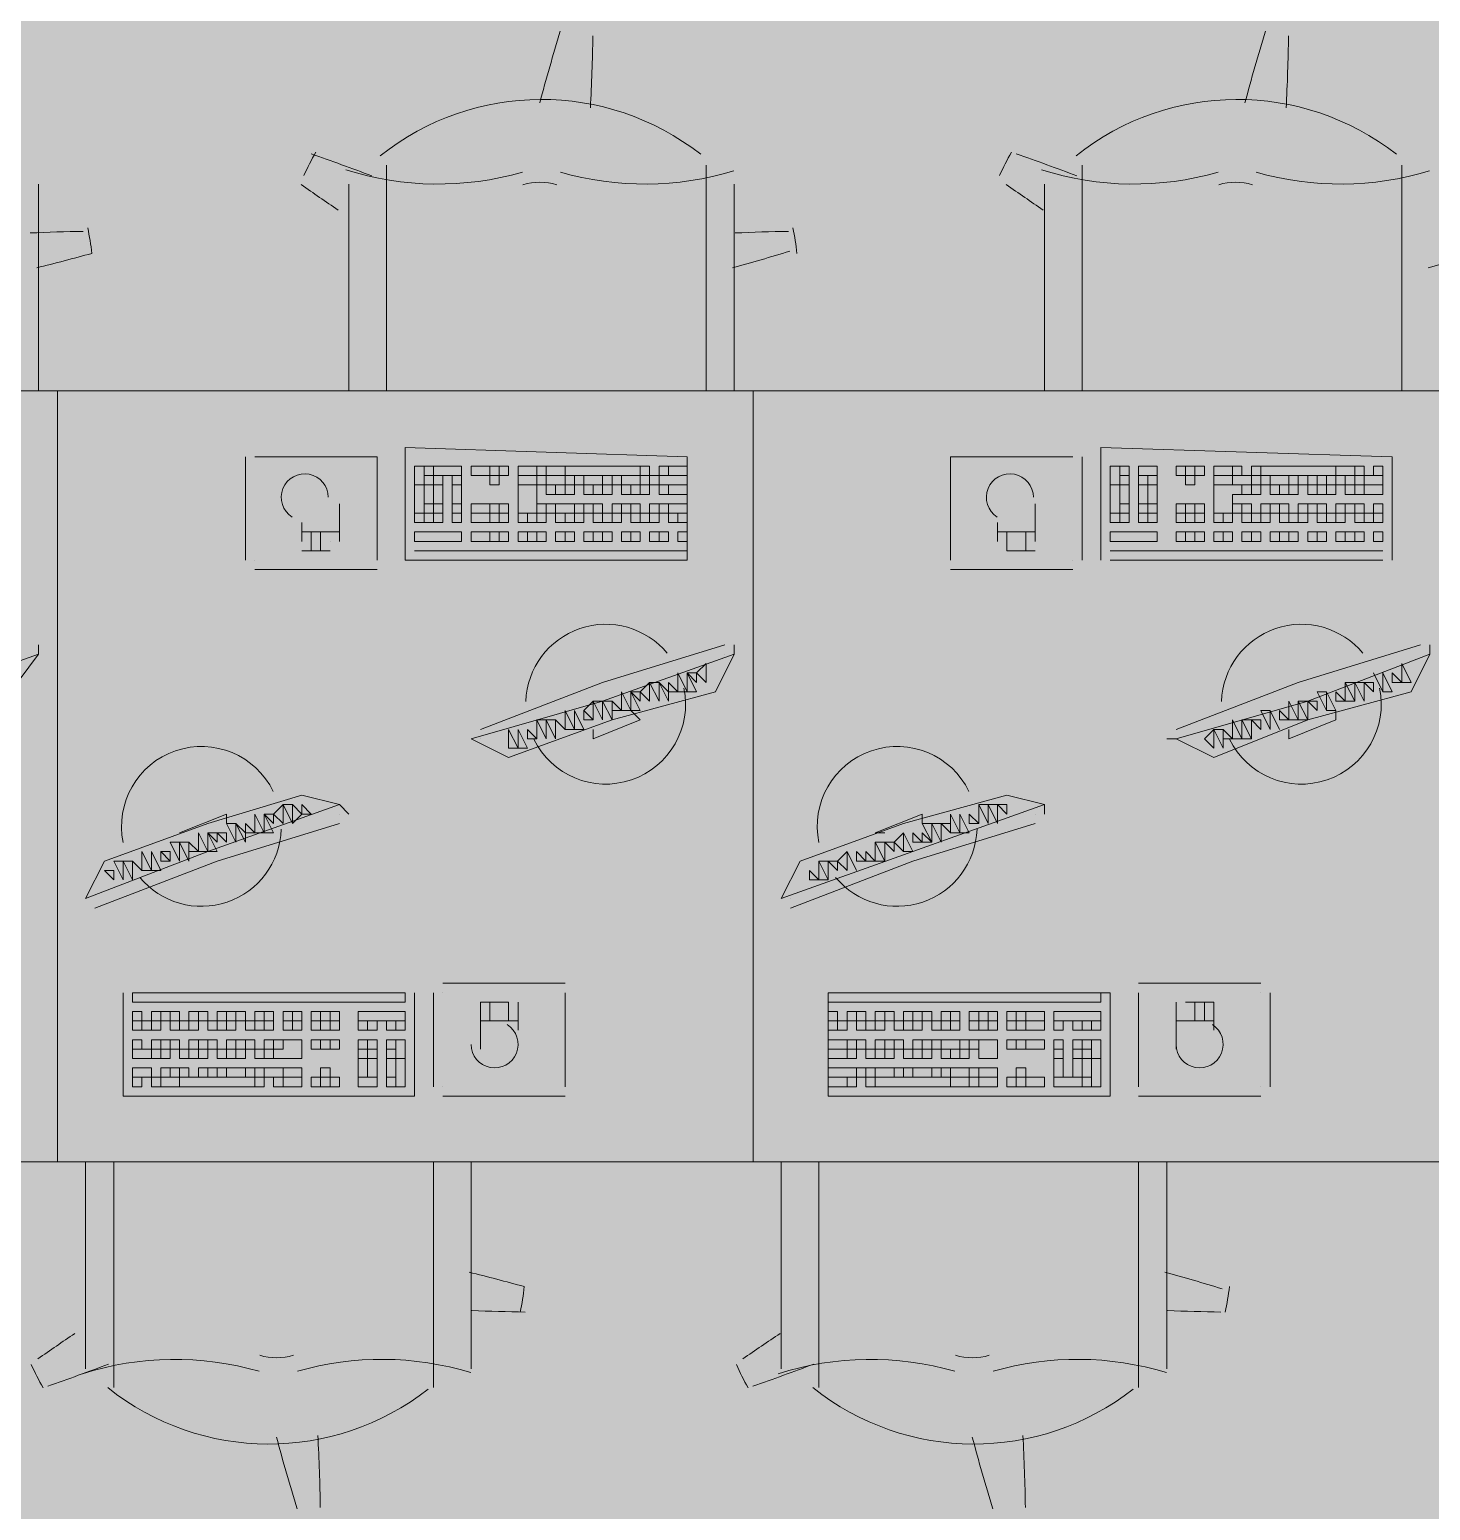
# Model space of a CAD drawing. Header units: millimetres. Extents: x 0 to 90.2, y 0 to 62.5.
# Drawn here: x 64.629 to 66.864, y 41.947 to 44.309 of the extents above; entities that cross this region are included whole.
import ezdxf

# ---------------------------------------------------------------- set-up
doc = ezdxf.new("R2010")
doc.units = ezdxf.units.MM
doc.layers.add('PDF_014405$FT-FIXFIT', color=7, linetype='Continuous')
doc.layers.add('PDF_014405$HL-TMP', color=7, linetype='Continuous', true_color=0xe6db59)

msp = doc.modelspace()

# ---------------------------------------------------------------- linework, layer by layer
at = {"layer": 'PDF_014405$FT-FIXFIT', "lineweight": 0}
for points in [[(65.1981, 43.7326), (65.1981, 44.0926)], [(65.708, 44.0926), (65.708, 43.7326)], [(66.308, 43.7326), (66.308, 44.0926)], [(66.8179, 44.0926), (66.8179, 43.7326)], [(64.6431, 43.7326), (64.6431, 44.0626)], [(65.1381, 44.0626), (65.1381, 43.7326)], [(65.753, 43.7326), (65.753, 44.0626)], [(66.248, 44.0626), (66.248, 43.7326)], [(66.8029, 43.4626), (66.8029, 43.6276), (66.338, 43.6426), (66.338, 43.4626)], [(64.9731, 43.6276), (64.9731, 43.4626)], [(64.9881, 43.6276), (64.9881, 43.6276)], [(65.1831, 43.4626), (65.1831, 43.6276), (64.9881, 43.6276)], [(66.098, 43.6276), (66.098, 43.6276)], [(66.293, 43.6276), (66.098, 43.6276), (66.098, 43.4626)], [(66.293, 43.6276), (66.293, 43.6276)], [(66.308, 43.4626), (66.308, 43.6276)], [(65.1231, 43.4926), (65.1231, 43.5526)], [(66.233, 43.4926), (66.233, 43.5526)], [(65.0631, 43.5226), (65.0631, 43.4926)], [(66.173, 43.5226), (66.173, 43.4926)], [(65.1231, 43.5076), (65.0631, 43.5076)], [(65.0781, 43.5076), (65.0781, 43.4776)], [(65.0931, 43.5076), (65.0931, 43.4776)], [(65.1081, 43.4926), (65.1081, 43.4926)], [(66.233, 43.5076), (66.173, 43.5076)], [(66.188, 43.5076), (66.188, 43.4776), (66.233, 43.4776)], [(66.188, 43.4926), (66.188, 43.4926)], [(66.218, 43.5076), (66.218, 43.4776)], [(65.0631, 43.4776), (65.1081, 43.4776)], [(65.678, 43.4776), (65.2431, 43.4776), (65.678, 43.4776)], [(66.7879, 43.4776), (66.353, 43.4776), (66.7879, 43.4776)], [(64.9881, 43.4626), (64.9881, 43.4626)], [(64.9881, 43.4476), (65.1831, 43.4476)], [(65.1831, 43.4626), (65.1831, 43.4626)], [(66.098, 43.4476), (66.293, 43.4476)], [(66.293, 43.4626), (66.293, 43.4626)], [(66.353, 43.4626), (66.7879, 43.4626)], [(64.6431, 43.3127), (64.4331, 43.2377), (64.2232, 43.1777), (64.2832, 43.1477), (64.4481, 43.2077), (64.5981, 43.2527), (64.6431, 43.3127), (64.6431, 43.3277)], [(65.753, 43.3127), (65.543, 43.2377), (65.3331, 43.1777), (65.3931, 43.1477), (65.558, 43.2077), (65.723, 43.2527), (65.753, 43.3127), (65.753, 43.3277)], [(65.738, 43.3277), (65.543, 43.2677), (65.3481, 43.1927)], [(66.458, 43.1777), (66.518, 43.1477), (66.6679, 43.2077), (66.8329, 43.2527), (66.8629, 43.3127), (66.8629, 43.3277)], [(66.8479, 43.3277), (66.6529, 43.2677), (66.458, 43.1927)], [(65.738, 43.3127), (65.738, 43.3127)], [(66.8629, 43.3127), (66.6679, 43.2377), (66.458, 43.1777), (66.443, 43.1777)], [(66.8629, 43.3127), (66.8629, 43.3127)], [(66.7729, 43.2827), (66.7879, 43.2527), (66.7729, 43.2827)], [(65.468, 43.2077), (65.483, 43.1927), (65.468, 43.2077)], [(65.588, 43.2227), (65.603, 43.2077), (65.528, 43.1777), (65.528, 43.1927)], [(66.6079, 43.2227), (66.6229, 43.1927), (66.6079, 43.2227)], [(66.7129, 43.2227), (66.7129, 43.2077), (66.6379, 43.1777), (66.6379, 43.1927)], [(65.3331, 43.1777), (65.3331, 43.1777)], [(65.3481, 43.1777), (65.3481, 43.1777)], [(66.458, 43.1777), (66.458, 43.1777)], [(65.1381, 43.0577), (65.1231, 43.0727), (65.0631, 43.0877), (64.9131, 43.0427), (64.7481, 42.9827), (64.7181, 42.9227), (64.9131, 42.9977), (65.1231, 43.0727)], [(66.248, 43.0577), (66.248, 43.0727), (66.188, 43.0877), (66.023, 43.0427), (65.858, 42.9827), (65.828, 42.9227), (66.038, 42.9977), (66.248, 43.0727)], [(64.7331, 42.9077), (64.9281, 42.9827), (65.1231, 43.0427)], [(64.8681, 43.0277), (64.9431, 43.0577), (64.9431, 43.0427)], [(65.1231, 43.0577), (65.1231, 43.0577)], [(65.843, 42.9077), (66.038, 42.9827), (66.233, 43.0427)], [(65.993, 43.0277), (65.978, 43.0277), (66.053, 43.0577), (66.053, 43.0427)], [(66.233, 43.0577), (66.233, 43.0577)], [(64.8681, 43.0277), (64.8681, 43.0277)], [(65.948, 42.9677), (65.933, 42.9977), (65.948, 42.9677)], [(64.8081, 42.9677), (64.7931, 42.9827), (64.8081, 42.9677)], [(65.843, 42.9227), (65.843, 42.9227)], [(65.483, 42.7877), (65.2881, 42.7877)], [(66.5929, 42.7877), (66.398, 42.7877)], [(64.7781, 42.7727), (64.7781, 42.6077), (65.2431, 42.6077), (65.2431, 42.7727)], [(65.2281, 42.7727), (64.7931, 42.7727)], [(65.2731, 42.7727), (65.2731, 42.6227)], [(65.2881, 42.7727), (65.2881, 42.7727)], [(65.3931, 42.7277), (65.3931, 42.7577), (65.3481, 42.7577), (65.3481, 42.6827)], [(65.3631, 42.7277), (65.3631, 42.7577)], [(65.4081, 42.7127), (65.4081, 42.7577)], [(65.483, 42.6227), (65.483, 42.7727)], [(66.398, 42.7727), (66.398, 42.7727)], [(66.398, 42.7727), (66.398, 42.6227)], [(66.458, 42.7577), (66.458, 42.6827)], [(66.518, 42.7127), (66.518, 42.7577), (66.473, 42.7577)], [(66.488, 42.7277), (66.488, 42.7577)], [(66.503, 42.7277), (66.503, 42.7577)], [(66.5929, 42.7727), (66.5929, 42.7727)], [(66.6079, 42.6227), (66.6079, 42.7727)], [(65.3481, 42.7277), (65.4081, 42.7277)], [(66.458, 42.7277), (66.518, 42.7277)], [(65.2881, 42.6227), (65.2881, 42.6227)], [(65.483, 42.6227), (65.483, 42.6227)], [(66.5929, 42.6227), (66.5929, 42.6227)], [(65.2881, 42.6077), (65.483, 42.6077)], [(66.398, 42.6077), (66.5929, 42.6077)], [(64.7181, 42.1728), (64.7181, 42.5027)], [(64.7631, 42.5027), (64.7631, 42.1428)], [(65.2731, 42.1428), (65.2731, 42.5027)], [(65.3331, 42.5027), (65.3331, 42.1728)], [(65.828, 42.1728), (65.828, 42.5027)], [(65.888, 42.5027), (65.888, 42.1428)], [(66.398, 42.1428), (66.398, 42.5027)], [(66.443, 42.5027), (66.443, 42.1728)]]:
    msp.add_lwpolyline(points, dxfattribs=at)
for points in [[(64.6401, 43.929, 0.00719), (64.728, 43.952, 0.025003), (64.7216, 43.9927)], [(65.4115, 42.2631, 0.025003), (65.418, 42.3038, 0.00719), (65.3301, 42.3268)]]:
    msp.add_lwpolyline(points, format="xyb", dxfattribs=at)
for points in [[(63.5482, 43.7326), (64.6731, 43.7326), (64.6731, 42.5027), (63.5482, 42.5027)], [(64.6731, 43.7326), (65.783, 43.7326), (65.783, 42.5027), (64.6731, 42.5027)], [(65.783, 43.7326), (66.8929, 43.7326), (66.8929, 42.5027), (65.783, 42.5027)], [(65.678, 43.6276), (65.2281, 43.6426), (65.2281, 43.4626), (65.678, 43.4626)], [(65.2581, 43.6126), (65.2431, 43.6126), (65.2431, 43.5826), (65.2581, 43.5826)], [(65.2731, 43.6126), (65.2581, 43.6126), (65.2581, 43.5976), (65.2731, 43.5976)], [(65.3181, 43.6126), (65.2731, 43.6126), (65.2731, 43.5976), (65.3181, 43.5976)], [(65.3631, 43.6126), (65.3331, 43.6126), (65.3331, 43.5976), (65.3631, 43.5976)], [(65.3781, 43.6126), (65.3631, 43.6126), (65.3631, 43.5976), (65.3781, 43.5976)], [(65.3931, 43.6126), (65.3781, 43.6126), (65.3781, 43.5976), (65.3931, 43.5976)], [(65.4081, 43.6126), (65.4381, 43.6126), (65.4381, 43.5976), (65.4081, 43.5976)], [(65.4381, 43.6126), (65.453, 43.6126), (65.453, 43.5976), (65.4381, 43.5976)], [(65.453, 43.6126), (65.483, 43.6126), (65.483, 43.5976), (65.453, 43.5976)], [(65.603, 43.6126), (65.483, 43.6126), (65.483, 43.5976), (65.603, 43.5976)], [(65.618, 43.6126), (65.603, 43.6126), (65.603, 43.5976), (65.618, 43.5976)], [(65.648, 43.6126), (65.633, 43.6126), (65.633, 43.5976), (65.648, 43.5976)], [(65.678, 43.6126), (65.648, 43.6126), (65.648, 43.5976), (65.678, 43.5976)], [(66.368, 43.6126), (66.353, 43.6126), (66.353, 43.5826), (66.368, 43.5826)], [(66.383, 43.6126), (66.368, 43.6126), (66.368, 43.5976), (66.383, 43.5976)], [(66.428, 43.6126), (66.398, 43.6126), (66.398, 43.5976), (66.428, 43.5976)], [(66.473, 43.6126), (66.458, 43.6126), (66.458, 43.5976), (66.473, 43.5976)], [(66.488, 43.6126), (66.473, 43.6126), (66.473, 43.5976), (66.488, 43.5976)], [(66.503, 43.6126), (66.488, 43.6126), (66.488, 43.5976), (66.503, 43.5976)], [(66.518, 43.6126), (66.548, 43.6126), (66.548, 43.5976), (66.518, 43.5976)], [(66.548, 43.6126), (66.563, 43.6126), (66.563, 43.5976), (66.548, 43.5976)], [(66.578, 43.6126), (66.5929, 43.6126), (66.5929, 43.5976), (66.578, 43.5976)], [(66.7129, 43.6126), (66.5929, 43.6126), (66.5929, 43.5976), (66.7129, 43.5976)], [(66.7429, 43.6126), (66.7129, 43.6126), (66.7129, 43.5976), (66.7429, 43.5976)], [(66.7579, 43.6126), (66.7429, 43.6126), (66.7429, 43.5976), (66.7579, 43.5976)], [(66.7879, 43.6126), (66.7729, 43.6126), (66.7729, 43.5976), (66.7879, 43.5976)], [(65.2581, 43.5826), (65.2431, 43.5826), (65.2431, 43.5376), (65.2581, 43.5376)], [(65.2731, 43.5976), (65.2581, 43.5976), (65.2581, 43.5826), (65.2731, 43.5826)], [(65.2731, 43.5826), (65.2581, 43.5826), (65.2581, 43.5526), (65.2731, 43.5526)], [(65.2881, 43.5976), (65.2731, 43.5976), (65.2731, 43.5826), (65.2881, 43.5826)], [(65.2881, 43.5826), (65.2731, 43.5826), (65.2731, 43.5526), (65.2881, 43.5526)], [(65.3181, 43.5976), (65.3031, 43.5976), (65.3031, 43.5826), (65.3181, 43.5826)], [(65.3181, 43.5826), (65.3031, 43.5826), (65.3031, 43.5526), (65.3181, 43.5526)], [(65.3781, 43.5976), (65.3631, 43.5976), (65.3631, 43.5826), (65.3781, 43.5826)], [(65.4381, 43.5976), (65.4081, 43.5976), (65.4081, 43.5826), (65.4381, 43.5826)], [(65.4231, 43.5826), (65.4081, 43.5826), (65.4081, 43.5376), (65.4381, 43.5376), (65.4381, 43.5676), (65.4381, 43.5826)], [(65.453, 43.5976), (65.4381, 43.5976), (65.4381, 43.5826), (65.453, 43.5826)], [(65.483, 43.5976), (65.453, 43.5976), (65.453, 43.5826), (65.483, 43.5826)], [(65.468, 43.5826), (65.453, 43.5826), (65.453, 43.5676), (65.468, 43.5676)], [(65.483, 43.5826), (65.468, 43.5826), (65.468, 43.5676), (65.483, 43.5676)], [(65.498, 43.5976), (65.483, 43.5976), (65.483, 43.5826), (65.498, 43.5826)], [(65.498, 43.5826), (65.483, 43.5826), (65.483, 43.5676), (65.498, 43.5676)], [(65.513, 43.5976), (65.498, 43.5976), (65.498, 43.5826), (65.513, 43.5826)], [(65.543, 43.5976), (65.513, 43.5976), (65.513, 43.5826), (65.543, 43.5826)], [(65.528, 43.5826), (65.513, 43.5826), (65.513, 43.5676), (65.528, 43.5676)], [(65.543, 43.5826), (65.528, 43.5826), (65.528, 43.5676), (65.543, 43.5676)], [(65.558, 43.5976), (65.543, 43.5976), (65.543, 43.5826), (65.558, 43.5826)], [(65.558, 43.5826), (65.543, 43.5826), (65.543, 43.5676), (65.558, 43.5676)], [(65.573, 43.5976), (65.558, 43.5976), (65.558, 43.5826), (65.573, 43.5826)], [(65.603, 43.5976), (65.573, 43.5976), (65.573, 43.5826), (65.603, 43.5826)], [(65.588, 43.5826), (65.573, 43.5826), (65.573, 43.5676), (65.588, 43.5676)], [(65.603, 43.5826), (65.588, 43.5826), (65.588, 43.5676), (65.603, 43.5676)], [(65.618, 43.5976), (65.603, 43.5976), (65.603, 43.5826), (65.618, 43.5826)], [(65.618, 43.5826), (65.603, 43.5826), (65.603, 43.5676), (65.618, 43.5676)], [(65.633, 43.5976), (65.618, 43.5976), (65.618, 43.5826), (65.633, 43.5826)], [(65.678, 43.5976), (65.633, 43.5976), (65.633, 43.5826), (65.678, 43.5826)], [(65.648, 43.5826), (65.633, 43.5826), (65.633, 43.5676), (65.648, 43.5676)], [(65.678, 43.5826), (65.648, 43.5826), (65.648, 43.5676), (65.678, 43.5676)], [(66.368, 43.5826), (66.353, 43.5826), (66.353, 43.5376), (66.368, 43.5376)], [(66.383, 43.5976), (66.368, 43.5976), (66.368, 43.5826), (66.383, 43.5826)], [(66.383, 43.5826), (66.368, 43.5826), (66.368, 43.5526), (66.383, 43.5526)], [(66.413, 43.5976), (66.398, 43.5976), (66.398, 43.5826), (66.413, 43.5826)], [(66.413, 43.5826), (66.398, 43.5826), (66.398, 43.5526), (66.413, 43.5526)], [(66.428, 43.5976), (66.413, 43.5976), (66.413, 43.5826), (66.428, 43.5826)], [(66.428, 43.5826), (66.413, 43.5826), (66.413, 43.5526), (66.428, 43.5526)], [(66.488, 43.5976), (66.473, 43.5976), (66.473, 43.5826), (66.488, 43.5826)], [(66.548, 43.5976), (66.518, 43.5976), (66.518, 43.5826), (66.548, 43.5826)], [(66.548, 43.5826), (66.518, 43.5826), (66.518, 43.5376), (66.548, 43.5376), (66.548, 43.5676), (66.563, 43.5676), (66.563, 43.5826)], [(66.578, 43.5976), (66.548, 43.5976), (66.548, 43.5826), (66.578, 43.5826)], [(66.578, 43.5826), (66.563, 43.5826), (66.563, 43.5676), (66.578, 43.5676)], [(66.5929, 43.5976), (66.578, 43.5976), (66.578, 43.5826), (66.5929, 43.5826)], [(66.5929, 43.5826), (66.578, 43.5826), (66.578, 43.5676), (66.5929, 43.5676)], [(66.6079, 43.5976), (66.5929, 43.5976), (66.5929, 43.5826), (66.6079, 43.5826)], [(66.6379, 43.5976), (66.6079, 43.5976), (66.6079, 43.5826), (66.6379, 43.5826)], [(66.6229, 43.5826), (66.6079, 43.5826), (66.6079, 43.5676), (66.6229, 43.5676)], [(66.6379, 43.5826), (66.6229, 43.5826), (66.6229, 43.5676), (66.6379, 43.5676)], [(66.6529, 43.5976), (66.6379, 43.5976), (66.6379, 43.5826), (66.6529, 43.5826)], [(66.6529, 43.5826), (66.6379, 43.5826), (66.6379, 43.5676), (66.6529, 43.5676)], [(66.6679, 43.5976), (66.6529, 43.5976), (66.6529, 43.5826), (66.6679, 43.5826)], [(66.6829, 43.5976), (66.6679, 43.5976), (66.6679, 43.5826), (66.6829, 43.5826)], [(66.6829, 43.5826), (66.6679, 43.5826), (66.6679, 43.5676), (66.6829, 43.5676)], [(66.6979, 43.5826), (66.6829, 43.5826), (66.6829, 43.5676), (66.6979, 43.5676)], [(66.7129, 43.5976), (66.6979, 43.5976), (66.6979, 43.5826), (66.7129, 43.5826)], [(66.7129, 43.5826), (66.6979, 43.5826), (66.6979, 43.5676), (66.7129, 43.5676)], [(66.7279, 43.5976), (66.7129, 43.5976), (66.7129, 43.5826), (66.7279, 43.5826)], [(66.7429, 43.5976), (66.7279, 43.5976), (66.7279, 43.5826), (66.7429, 43.5826)], [(66.7429, 43.5826), (66.7279, 43.5826), (66.7279, 43.5676), (66.7429, 43.5676)], [(66.7579, 43.5826), (66.7429, 43.5826), (66.7429, 43.5676), (66.7579, 43.5676)], [(66.7879, 43.5976), (66.7579, 43.5976), (66.7579, 43.5826), (66.7879, 43.5826)], [(66.7879, 43.5826), (66.7579, 43.5826), (66.7579, 43.5676), (66.7879, 43.5676)], [(65.2581, 43.5376), (65.2431, 43.5376), (65.2431, 43.5226), (65.2581, 43.5226)], [(65.2731, 43.5526), (65.2581, 43.5526), (65.2581, 43.5376), (65.2731, 43.5376)], [(65.2731, 43.5376), (65.2581, 43.5376), (65.2581, 43.5226), (65.2731, 43.5226)], [(65.2881, 43.5526), (65.2731, 43.5526), (65.2731, 43.5376), (65.2881, 43.5376)], [(65.2881, 43.5376), (65.2731, 43.5376), (65.2731, 43.5226), (65.2881, 43.5226)], [(65.3181, 43.5526), (65.3031, 43.5526), (65.3031, 43.5376), (65.3181, 43.5376)], [(65.3181, 43.5376), (65.3031, 43.5376), (65.3031, 43.5226), (65.3181, 43.5226)], [(65.3631, 43.5526), (65.3331, 43.5526), (65.3331, 43.5376), (65.3631, 43.5376)], [(65.3631, 43.5376), (65.3331, 43.5376), (65.3331, 43.5226), (65.3631, 43.5226)], [(65.3781, 43.5526), (65.3631, 43.5526), (65.3631, 43.5376), (65.3781, 43.5376)], [(65.3781, 43.5376), (65.3631, 43.5376), (65.3631, 43.5226), (65.3781, 43.5226)], [(65.3931, 43.5526), (65.3781, 43.5526), (65.3781, 43.5376), (65.3931, 43.5376)], [(65.3931, 43.5376), (65.3781, 43.5376), (65.3781, 43.5226), (65.3931, 43.5226)], [(65.4231, 43.5376), (65.4081, 43.5376), (65.4081, 43.5226), (65.4231, 43.5226)], [(65.4381, 43.5376), (65.4231, 43.5376), (65.4231, 43.5226), (65.4381, 43.5226)], [(65.453, 43.5526), (65.4381, 43.5526), (65.4381, 43.5376), (65.453, 43.5376)], [(65.453, 43.5376), (65.4381, 43.5376), (65.4381, 43.5226), (65.453, 43.5226)], [(65.468, 43.5526), (65.453, 43.5526), (65.453, 43.5376), (65.468, 43.5376)], [(65.498, 43.5526), (65.468, 43.5526), (65.468, 43.5376), (65.498, 43.5376)], [(65.483, 43.5376), (65.468, 43.5376), (65.468, 43.5226), (65.483, 43.5226)], [(65.498, 43.5376), (65.483, 43.5376), (65.483, 43.5226), (65.498, 43.5226)], [(65.513, 43.5526), (65.498, 43.5526), (65.498, 43.5376), (65.513, 43.5376)], [(65.513, 43.5376), (65.498, 43.5376), (65.498, 43.5226), (65.513, 43.5226)], [(65.528, 43.5526), (65.513, 43.5526), (65.513, 43.5376), (65.528, 43.5376)], [(65.543, 43.5526), (65.528, 43.5526), (65.528, 43.5376), (65.543, 43.5376)], [(65.543, 43.5376), (65.528, 43.5376), (65.528, 43.5226), (65.543, 43.5226)], [(65.558, 43.5376), (65.543, 43.5376), (65.543, 43.5226), (65.558, 43.5226)], [(65.573, 43.5526), (65.558, 43.5526), (65.558, 43.5376), (65.573, 43.5376)], [(65.573, 43.5376), (65.558, 43.5376), (65.558, 43.5226), (65.573, 43.5226)], [(65.588, 43.5526), (65.573, 43.5526), (65.573, 43.5376), (65.588, 43.5376)], [(65.603, 43.5526), (65.588, 43.5526), (65.588, 43.5376), (65.603, 43.5376)], [(65.603, 43.5376), (65.588, 43.5376), (65.588, 43.5226), (65.603, 43.5226)], [(65.618, 43.5376), (65.603, 43.5376), (65.603, 43.5226), (65.618, 43.5226)], [(65.633, 43.5526), (65.618, 43.5526), (65.618, 43.5376), (65.633, 43.5376)], [(65.633, 43.5376), (65.618, 43.5376), (65.618, 43.5226), (65.633, 43.5226)], [(65.648, 43.5526), (65.633, 43.5526), (65.633, 43.5376), (65.648, 43.5376)], [(65.678, 43.5526), (65.648, 43.5526), (65.648, 43.5376), (65.678, 43.5376)], [(65.663, 43.5376), (65.648, 43.5376), (65.648, 43.5226), (65.663, 43.5226)], [(65.678, 43.5376), (65.663, 43.5376), (65.663, 43.5226), (65.678, 43.5226)], [(66.368, 43.5376), (66.353, 43.5376), (66.353, 43.5226), (66.368, 43.5226)], [(66.383, 43.5526), (66.368, 43.5526), (66.368, 43.5376), (66.383, 43.5376)], [(66.383, 43.5376), (66.368, 43.5376), (66.368, 43.5226), (66.383, 43.5226)], [(66.413, 43.5526), (66.398, 43.5526), (66.398, 43.5376), (66.413, 43.5376)], [(66.413, 43.5376), (66.398, 43.5376), (66.398, 43.5226), (66.413, 43.5226)], [(66.428, 43.5526), (66.413, 43.5526), (66.413, 43.5376), (66.428, 43.5376)], [(66.428, 43.5376), (66.413, 43.5376), (66.413, 43.5226), (66.428, 43.5226)], [(66.473, 43.5526), (66.458, 43.5526), (66.458, 43.5376), (66.473, 43.5376)], [(66.473, 43.5376), (66.458, 43.5376), (66.458, 43.5226), (66.473, 43.5226)], [(66.488, 43.5526), (66.473, 43.5526), (66.473, 43.5376), (66.488, 43.5376)], [(66.488, 43.5376), (66.473, 43.5376), (66.473, 43.5226), (66.488, 43.5226)], [(66.503, 43.5526), (66.488, 43.5526), (66.488, 43.5376), (66.503, 43.5376)], [(66.503, 43.5376), (66.488, 43.5376), (66.488, 43.5226), (66.503, 43.5226)], [(66.533, 43.5376), (66.518, 43.5376), (66.518, 43.5226), (66.533, 43.5226)], [(66.548, 43.5376), (66.533, 43.5376), (66.533, 43.5226), (66.548, 43.5226)], [(66.563, 43.5526), (66.548, 43.5526), (66.548, 43.5376), (66.563, 43.5376)], [(66.578, 43.5526), (66.563, 43.5526), (66.563, 43.5376), (66.578, 43.5376)], [(66.578, 43.5376), (66.563, 43.5376), (66.563, 43.5226), (66.578, 43.5226)], [(66.5929, 43.5376), (66.578, 43.5376), (66.578, 43.5226), (66.5929, 43.5226)], [(66.6079, 43.5526), (66.5929, 43.5526), (66.5929, 43.5376), (66.6079, 43.5376)], [(66.6079, 43.5376), (66.5929, 43.5376), (66.5929, 43.5226), (66.6079, 43.5226)], [(66.6229, 43.5526), (66.6079, 43.5526), (66.6079, 43.5376), (66.6229, 43.5376)], [(66.6379, 43.5526), (66.6229, 43.5526), (66.6229, 43.5376), (66.6379, 43.5376)], [(66.6379, 43.5376), (66.6229, 43.5376), (66.6229, 43.5226), (66.6379, 43.5226)], [(66.6529, 43.5376), (66.6379, 43.5376), (66.6379, 43.5226), (66.6529, 43.5226)], [(66.6679, 43.5526), (66.6529, 43.5526), (66.6529, 43.5376), (66.6679, 43.5376)], [(66.6679, 43.5376), (66.6529, 43.5376), (66.6529, 43.5226), (66.6679, 43.5226)], [(66.6829, 43.5526), (66.6679, 43.5526), (66.6679, 43.5376), (66.6829, 43.5376)], [(66.6979, 43.5526), (66.6829, 43.5526), (66.6829, 43.5376), (66.6979, 43.5376)], [(66.6979, 43.5376), (66.6829, 43.5376), (66.6829, 43.5226), (66.6979, 43.5226)], [(66.7129, 43.5376), (66.6979, 43.5376), (66.6979, 43.5226), (66.7129, 43.5226)], [(66.7279, 43.5526), (66.7129, 43.5526), (66.7129, 43.5376), (66.7279, 43.5376)], [(66.7279, 43.5376), (66.7129, 43.5376), (66.7129, 43.5226), (66.7279, 43.5226)], [(66.7429, 43.5526), (66.7279, 43.5526), (66.7279, 43.5376), (66.7429, 43.5376)], [(66.7579, 43.5526), (66.7429, 43.5526), (66.7429, 43.5376), (66.7579, 43.5376)], [(66.7579, 43.5376), (66.7429, 43.5376), (66.7429, 43.5226), (66.7579, 43.5226)], [(66.7729, 43.5376), (66.7579, 43.5376), (66.7579, 43.5226), (66.7729, 43.5226)], [(66.7879, 43.5526), (66.7729, 43.5526), (66.7729, 43.5376), (66.7879, 43.5376)], [(66.7879, 43.5376), (66.7729, 43.5376), (66.7729, 43.5226), (66.7879, 43.5226)], [(65.3181, 43.4926), (65.2431, 43.4926), (65.2431, 43.5076), (65.3181, 43.5076)], [(65.3631, 43.5076), (65.3331, 43.5076), (65.3331, 43.4926), (65.3631, 43.4926)], [(65.3781, 43.5076), (65.3631, 43.5076), (65.3631, 43.4926), (65.3781, 43.4926)], [(65.3931, 43.5076), (65.3781, 43.5076), (65.3781, 43.4926), (65.3931, 43.4926)], [(65.4231, 43.5076), (65.4081, 43.5076), (65.4081, 43.4926), (65.4231, 43.4926)], [(65.4381, 43.5076), (65.4231, 43.5076), (65.4231, 43.4926), (65.4381, 43.4926)], [(65.453, 43.5076), (65.4381, 43.5076), (65.4381, 43.4926), (65.453, 43.4926)], [(65.483, 43.5076), (65.468, 43.5076), (65.468, 43.4926), (65.483, 43.4926)], [(65.498, 43.5076), (65.483, 43.5076), (65.483, 43.4926), (65.498, 43.4926)], [(65.528, 43.5076), (65.513, 43.5076), (65.513, 43.4926), (65.528, 43.4926)], [(65.543, 43.5076), (65.528, 43.5076), (65.528, 43.4926), (65.543, 43.4926)], [(65.558, 43.5076), (65.543, 43.5076), (65.543, 43.4926), (65.558, 43.4926)], [(65.588, 43.5076), (65.573, 43.5076), (65.573, 43.4926), (65.588, 43.4926)], [(65.603, 43.5076), (65.588, 43.5076), (65.588, 43.4926), (65.603, 43.4926)], [(65.633, 43.5076), (65.618, 43.5076), (65.618, 43.4926), (65.633, 43.4926)], [(65.648, 43.5076), (65.633, 43.5076), (65.633, 43.4926), (65.648, 43.4926)], [(65.678, 43.5076), (65.663, 43.5076), (65.663, 43.4926), (65.678, 43.4926)], [(66.428, 43.4926), (66.353, 43.4926), (66.353, 43.5076), (66.428, 43.5076)], [(66.473, 43.5076), (66.458, 43.5076), (66.458, 43.4926), (66.473, 43.4926)], [(66.488, 43.5076), (66.473, 43.5076), (66.473, 43.4926), (66.488, 43.4926)], [(66.503, 43.5076), (66.488, 43.5076), (66.488, 43.4926), (66.503, 43.4926)], [(66.533, 43.5076), (66.518, 43.5076), (66.518, 43.4926), (66.533, 43.4926)], [(66.548, 43.5076), (66.533, 43.5076), (66.533, 43.4926), (66.548, 43.4926)], [(66.578, 43.5076), (66.563, 43.5076), (66.563, 43.4926), (66.578, 43.4926)], [(66.5929, 43.5076), (66.578, 43.5076), (66.578, 43.4926), (66.5929, 43.4926)], [(66.6229, 43.5076), (66.6079, 43.5076), (66.6079, 43.4926), (66.6229, 43.4926)], [(66.6379, 43.5076), (66.6229, 43.5076), (66.6229, 43.4926), (66.6379, 43.4926)], [(66.6529, 43.5076), (66.6379, 43.5076), (66.6379, 43.4926), (66.6529, 43.4926)], [(66.6829, 43.5076), (66.6679, 43.5076), (66.6679, 43.4926), (66.6829, 43.4926)], [(66.6979, 43.5076), (66.6829, 43.5076), (66.6829, 43.4926), (66.6979, 43.4926)], [(66.7279, 43.5076), (66.7129, 43.5076), (66.7129, 43.4926), (66.7279, 43.4926)], [(66.7429, 43.5076), (66.7279, 43.5076), (66.7279, 43.4926), (66.7429, 43.4926)], [(66.7579, 43.5076), (66.7429, 43.5076), (66.7429, 43.4926), (66.7579, 43.4926)], [(66.7879, 43.5076), (66.7729, 43.5076), (66.7729, 43.4926), (66.7879, 43.4926)], [(65.663, 43.2827), (65.663, 43.2527), (65.678, 43.2527)], [(65.678, 43.2827), (65.678, 43.2527), (65.693, 43.2527)], [(65.693, 43.2827), (65.678, 43.2827), (65.693, 43.2677)], [(65.708, 43.2977), (65.693, 43.2827), (65.708, 43.2677)], [(66.7879, 43.2827), (66.7879, 43.2527), (66.8029, 43.2527)], [(66.8029, 43.2827), (66.8029, 43.2677), (66.8179, 43.2677)], [(66.8179, 43.2977), (66.8179, 43.2827), (66.8179, 43.2677), (66.8329, 43.2677)], [(65.573, 43.2527), (65.573, 43.2227), (65.588, 43.2227)], [(65.588, 43.2527), (65.588, 43.2227), (65.603, 43.2227)], [(65.603, 43.2527), (65.588, 43.2527), (65.603, 43.2377)], [(65.618, 43.2677), (65.603, 43.2527), (65.618, 43.2377)], [(65.633, 43.2677), (65.618, 43.2677), (65.633, 43.2377)], [(65.633, 43.2677), (65.648, 43.2377), (65.648, 43.2527)], [(65.648, 43.2677), (65.648, 43.2527), (65.663, 43.2527)], [(66.6979, 43.2527), (66.6829, 43.2527), (66.6979, 43.2227)], [(66.6979, 43.2527), (66.6979, 43.2227), (66.7129, 43.2227)], [(66.7129, 43.2527), (66.7129, 43.2377), (66.7279, 43.2377)], [(66.7279, 43.2677), (66.7279, 43.2527), (66.7279, 43.2377), (66.7429, 43.2377)], [(66.7429, 43.2677), (66.7279, 43.2677), (66.7429, 43.2377)], [(66.7579, 43.2677), (66.7429, 43.2677), (66.7579, 43.2377), (66.7579, 43.2527)], [(66.7729, 43.2677), (66.7579, 43.2677), (66.7729, 43.2527)], [(65.528, 43.2377), (65.513, 43.2227), (65.528, 43.2077)], [(65.543, 43.2377), (65.528, 43.2377), (65.543, 43.2077)], [(65.558, 43.2377), (65.543, 43.2377), (65.558, 43.2077), (65.558, 43.2227)], [(65.558, 43.2377), (65.558, 43.2227), (65.573, 43.2227)], [(66.6379, 43.2377), (66.6379, 43.2227), (66.6379, 43.2077), (66.6529, 43.2077)], [(66.6679, 43.2377), (66.6529, 43.2377), (66.6679, 43.2077), (66.6679, 43.2227)], [(66.6529, 43.2377), (66.6529, 43.2077), (66.6679, 43.2077)], [(66.6829, 43.2377), (66.6679, 43.2377), (66.6829, 43.2227)], [(65.4381, 43.2077), (65.4381, 43.1927), (65.4381, 43.1777)], [(65.453, 43.2077), (65.4381, 43.2077), (65.453, 43.1777)], [(65.468, 43.2077), (65.453, 43.2077), (65.468, 43.1777), (65.468, 43.1927)], [(65.483, 43.2227), (65.483, 43.1927), (65.498, 43.1927)], [(65.498, 43.2227), (65.498, 43.1927), (65.513, 43.1927)], [(65.513, 43.2227), (65.513, 43.2077), (65.528, 43.2077)], [(66.548, 43.2077), (66.548, 43.1927), (66.548, 43.1777), (66.563, 43.1777)], [(66.563, 43.2077), (66.563, 43.1777), (66.578, 43.1777)], [(66.578, 43.2077), (66.563, 43.2077), (66.578, 43.1777), (66.578, 43.1927)], [(66.5929, 43.2077), (66.578, 43.2077), (66.5929, 43.1927)], [(66.6079, 43.2227), (66.5929, 43.2227), (66.6079, 43.1927)], [(66.6229, 43.2227), (66.6229, 43.2077), (66.6379, 43.2077)], [(65.3931, 43.1927), (65.3931, 43.1777), (65.3931, 43.1627), (65.4081, 43.1627)], [(65.4081, 43.1927), (65.4081, 43.1627), (65.4231, 43.1627)], [(65.4231, 43.1927), (65.4231, 43.1777), (65.4381, 43.1777)], [(66.518, 43.1927), (66.503, 43.1777), (66.518, 43.1627)], [(66.533, 43.1927), (66.518, 43.1927), (66.533, 43.1627)], [(66.533, 43.1927), (66.533, 43.1777), (66.548, 43.1777)], [(65.0331, 43.0427), (65.0331, 43.0727), (65.0181, 43.0577)], [(65.0481, 43.0427), (65.0481, 43.0727), (65.0331, 43.0727)], [(65.0481, 43.0427), (65.0631, 43.0577), (65.0481, 43.0727)], [(65.0631, 43.0577), (65.0781, 43.0577), (65.0631, 43.0727)], [(66.158, 43.0427), (66.158, 43.0727), (66.143, 43.0727)], [(66.143, 43.0427), (66.143, 43.0727), (66.143, 43.0577)], [(66.173, 43.0427), (66.173, 43.0577), (66.173, 43.0727), (66.158, 43.0727)], [(66.188, 43.0577), (66.188, 43.0727), (66.173, 43.0727)], [(64.9581, 43.0127), (64.9581, 43.0427), (64.9431, 43.0427)], [(64.9731, 43.0127), (64.9731, 43.0277), (64.9581, 43.0427)], [(64.9731, 43.0277), (64.9881, 43.0277), (64.9731, 43.0427)], [(64.9881, 43.0277), (65.0031, 43.0277), (64.9881, 43.0577), (64.9881, 43.0427)], [(65.0181, 43.0427), (65.0181, 43.0577), (65.0031, 43.0577)], [(65.0031, 43.0277), (65.0181, 43.0277), (65.0031, 43.0577)], [(66.068, 43.0127), (66.068, 43.0427), (66.053, 43.0427)], [(66.083, 43.0127), (66.083, 43.0277), (66.083, 43.0427), (66.068, 43.0427)], [(66.098, 43.0277), (66.098, 43.0427), (66.083, 43.0427)], [(66.098, 43.0277), (66.113, 43.0277), (66.098, 43.0577), (66.098, 43.0427)], [(66.113, 43.0277), (66.128, 43.0277), (66.113, 43.0577)], [(66.128, 43.0427), (66.143, 43.0427), (66.128, 43.0577)], [(64.8981, 42.9977), (64.9131, 42.9977), (64.8981, 43.0277), (64.8981, 43.0127)], [(64.9131, 42.9977), (64.9281, 42.9977), (64.9131, 43.0277)], [(64.9281, 43.0127), (64.9281, 43.0277), (64.9131, 43.0277)], [(64.9431, 43.0127), (64.9431, 43.0277), (64.9281, 43.0277)], [(66.023, 42.9977), (66.023, 43.0277), (66.008, 43.0127)], [(66.023, 42.9977), (66.038, 42.9977), (66.023, 43.0277)], [(66.038, 43.0127), (66.053, 43.0127), (66.038, 43.0277)], [(66.053, 43.0127), (66.068, 43.0127), (66.053, 43.0277)], [(64.8081, 42.9677), (64.8231, 42.9677), (64.8081, 42.9977), (64.8081, 42.9827)], [(64.8231, 42.9677), (64.8381, 42.9677), (64.8231, 42.9977)], [(64.8531, 42.9827), (64.8531, 42.9977), (64.8381, 42.9977)], [(64.8381, 42.9827), (64.8531, 42.9827), (64.8381, 42.9977)], [(64.8681, 42.9827), (64.8681, 43.0127), (64.8531, 43.0127)], [(64.8831, 42.9827), (64.8831, 42.9977), (64.8831, 43.0127), (64.8681, 43.0127)], [(64.8831, 42.9977), (64.8981, 42.9977), (64.8831, 43.0127)], [(65.933, 42.9677), (65.933, 42.9977), (65.918, 42.9827)], [(65.948, 42.9827), (65.963, 42.9827), (65.948, 42.9977)], [(65.963, 42.9827), (65.978, 42.9827), (65.963, 42.9977)], [(65.993, 42.9827), (65.993, 42.9977), (65.993, 43.0127), (65.978, 43.0127)], [(65.978, 42.9827), (65.993, 42.9827), (65.978, 43.0127)], [(66.008, 42.9977), (66.008, 43.0127), (65.993, 43.0127)], [(64.7631, 42.9527), (64.7631, 42.9677), (64.7481, 42.9677)], [(64.7781, 42.9527), (64.7781, 42.9827), (64.7631, 42.9827)], [(64.7931, 42.9527), (64.7931, 42.9677), (64.7931, 42.9827), (64.7781, 42.9827)], [(65.873, 42.9527), (65.888, 42.9527), (65.873, 42.9677)], [(65.903, 42.9527), (65.903, 42.9677), (65.903, 42.9827), (65.888, 42.9827)], [(65.888, 42.9527), (65.903, 42.9527), (65.888, 42.9827)], [(65.918, 42.9677), (65.918, 42.9827), (65.903, 42.9827)], [(64.7931, 42.7727), (65.2281, 42.7727), (65.2281, 42.7577), (64.7931, 42.7577)], [(65.903, 42.7727), (66.338, 42.7727), (66.338, 42.7577), (65.903, 42.7577)], [(65.903, 42.6077), (66.353, 42.6077), (66.353, 42.7727), (65.903, 42.7727)], [(64.7931, 42.7277), (64.8081, 42.7277), (64.8081, 42.7427), (64.7931, 42.7427)], [(64.8231, 42.7277), (64.8381, 42.7277), (64.8381, 42.7427), (64.8231, 42.7427)], [(64.8381, 42.7277), (64.8531, 42.7277), (64.8531, 42.7427), (64.8381, 42.7427)], [(64.8531, 42.7277), (64.8681, 42.7277), (64.8681, 42.7427), (64.8531, 42.7427)], [(64.8831, 42.7277), (64.8981, 42.7277), (64.8981, 42.7427), (64.8831, 42.7427)], [(64.8981, 42.7277), (64.9131, 42.7277), (64.9131, 42.7427), (64.8981, 42.7427)], [(64.9281, 42.7277), (64.9431, 42.7277), (64.9431, 42.7427), (64.9281, 42.7427)], [(64.9431, 42.7277), (64.9581, 42.7277), (64.9581, 42.7427), (64.9431, 42.7427)], [(64.9581, 42.7277), (64.9731, 42.7277), (64.9731, 42.7427), (64.9581, 42.7427)], [(64.9881, 42.7277), (65.0031, 42.7277), (65.0031, 42.7427), (64.9881, 42.7427)], [(65.0031, 42.7277), (65.0181, 42.7277), (65.0181, 42.7427), (65.0031, 42.7427)], [(65.0331, 42.7277), (65.0481, 42.7277), (65.0481, 42.7427), (65.0331, 42.7427)], [(65.0481, 42.7277), (65.0631, 42.7277), (65.0631, 42.7427), (65.0481, 42.7427)], [(65.0781, 42.7277), (65.0931, 42.7277), (65.0931, 42.7427), (65.0781, 42.7427)], [(65.0931, 42.7277), (65.1081, 42.7277), (65.1081, 42.7427), (65.0931, 42.7427)], [(65.1081, 42.7277), (65.1231, 42.7277), (65.1231, 42.7427), (65.1081, 42.7427)], [(65.1531, 42.7427), (65.2281, 42.7427), (65.2281, 42.7277), (65.1531, 42.7277)], [(65.903, 42.7277), (65.918, 42.7277), (65.918, 42.7427), (65.903, 42.7427)], [(65.933, 42.7277), (65.948, 42.7277), (65.948, 42.7427), (65.933, 42.7427)], [(65.948, 42.7277), (65.963, 42.7277), (65.963, 42.7427), (65.948, 42.7427)], [(65.978, 42.7277), (65.993, 42.7277), (65.993, 42.7427), (65.978, 42.7427)], [(65.993, 42.7277), (66.008, 42.7277), (66.008, 42.7427), (65.993, 42.7427)], [(66.023, 42.7277), (66.038, 42.7277), (66.038, 42.7427), (66.023, 42.7427)], [(66.038, 42.7277), (66.053, 42.7277), (66.053, 42.7427), (66.038, 42.7427)], [(66.053, 42.7277), (66.068, 42.7277), (66.068, 42.7427), (66.053, 42.7427)], [(66.083, 42.7277), (66.098, 42.7277), (66.098, 42.7427), (66.083, 42.7427)], [(66.098, 42.7277), (66.113, 42.7277), (66.113, 42.7427), (66.098, 42.7427)], [(66.128, 42.7277), (66.143, 42.7277), (66.143, 42.7427), (66.128, 42.7427)], [(66.143, 42.7277), (66.158, 42.7277), (66.158, 42.7427), (66.143, 42.7427)], [(66.158, 42.7277), (66.173, 42.7277), (66.173, 42.7427), (66.158, 42.7427)], [(66.188, 42.7277), (66.203, 42.7277), (66.203, 42.7427), (66.188, 42.7427)], [(66.203, 42.7277), (66.218, 42.7277), (66.218, 42.7427), (66.203, 42.7427)], [(66.218, 42.7277), (66.248, 42.7277), (66.248, 42.7427), (66.218, 42.7427)], [(66.263, 42.7427), (66.338, 42.7427), (66.338, 42.7277), (66.263, 42.7277)], [(64.7931, 42.7127), (64.8081, 42.7127), (64.8081, 42.7277), (64.7931, 42.7277)], [(64.8081, 42.7127), (64.8231, 42.7127), (64.8231, 42.7277), (64.8081, 42.7277)], [(64.8231, 42.7127), (64.8381, 42.7127), (64.8381, 42.7277), (64.8231, 42.7277)], [(64.8531, 42.7127), (64.8681, 42.7127), (64.8681, 42.7277), (64.8531, 42.7277)], [(64.8681, 42.7127), (64.8831, 42.7127), (64.8831, 42.7277), (64.8681, 42.7277)], [(64.8831, 42.7127), (64.8981, 42.7127), (64.8981, 42.7277), (64.8831, 42.7277)], [(64.9131, 42.7127), (64.9281, 42.7127), (64.9281, 42.7277), (64.9131, 42.7277)], [(64.9281, 42.7127), (64.9431, 42.7127), (64.9431, 42.7277), (64.9281, 42.7277)], [(64.9431, 42.7127), (64.9581, 42.7127), (64.9581, 42.7277), (64.9431, 42.7277)], [(64.9731, 42.7127), (64.9881, 42.7127), (64.9881, 42.7277), (64.9731, 42.7277)], [(64.9881, 42.7127), (65.0031, 42.7127), (65.0031, 42.7277), (64.9881, 42.7277)], [(65.0031, 42.7127), (65.0181, 42.7127), (65.0181, 42.7277), (65.0031, 42.7277)], [(65.0331, 42.7127), (65.0481, 42.7127), (65.0481, 42.7277), (65.0331, 42.7277)], [(65.0481, 42.7127), (65.0631, 42.7127), (65.0631, 42.7277), (65.0481, 42.7277)], [(65.0781, 42.7127), (65.0931, 42.7127), (65.0931, 42.7277), (65.0781, 42.7277)], [(65.0931, 42.7127), (65.1081, 42.7127), (65.1081, 42.7277), (65.0931, 42.7277)], [(65.1081, 42.7127), (65.1231, 42.7127), (65.1231, 42.7277), (65.1081, 42.7277)], [(65.1531, 42.7127), (65.1681, 42.7127), (65.1681, 42.7277), (65.1531, 42.7277)], [(65.1681, 42.7127), (65.1831, 42.7127), (65.1831, 42.7277), (65.1681, 42.7277)], [(65.1981, 42.7127), (65.2131, 42.7127), (65.2131, 42.7277), (65.1981, 42.7277)], [(65.2131, 42.7127), (65.2281, 42.7127), (65.2281, 42.7277), (65.2131, 42.7277)], [(65.903, 42.7127), (65.918, 42.7127), (65.918, 42.7277), (65.903, 42.7277)], [(65.918, 42.7127), (65.933, 42.7127), (65.933, 42.7277), (65.918, 42.7277)], [(65.948, 42.7127), (65.963, 42.7127), (65.963, 42.7277), (65.948, 42.7277)], [(65.963, 42.7127), (65.978, 42.7127), (65.978, 42.7277), (65.963, 42.7277)], [(65.978, 42.7127), (65.993, 42.7127), (65.993, 42.7277), (65.978, 42.7277)], [(66.008, 42.7127), (66.023, 42.7127), (66.023, 42.7277), (66.008, 42.7277)], [(66.023, 42.7127), (66.038, 42.7127), (66.038, 42.7277), (66.023, 42.7277)], [(66.038, 42.7127), (66.053, 42.7127), (66.053, 42.7277), (66.038, 42.7277)], [(66.068, 42.7127), (66.083, 42.7127), (66.083, 42.7277), (66.068, 42.7277)], [(66.083, 42.7127), (66.098, 42.7127), (66.098, 42.7277), (66.083, 42.7277)], [(66.098, 42.7127), (66.113, 42.7127), (66.113, 42.7277), (66.098, 42.7277)], [(66.128, 42.7127), (66.143, 42.7127), (66.143, 42.7277), (66.128, 42.7277)], [(66.143, 42.7127), (66.158, 42.7127), (66.158, 42.7277), (66.143, 42.7277)], [(66.158, 42.7127), (66.173, 42.7127), (66.173, 42.7277), (66.158, 42.7277)], [(66.188, 42.7127), (66.203, 42.7127), (66.203, 42.7277), (66.188, 42.7277)], [(66.203, 42.7127), (66.218, 42.7127), (66.218, 42.7277), (66.203, 42.7277)], [(66.218, 42.7127), (66.248, 42.7127), (66.248, 42.7277), (66.218, 42.7277)], [(66.263, 42.7127), (66.278, 42.7127), (66.278, 42.7277), (66.263, 42.7277)], [(66.293, 42.7127), (66.308, 42.7127), (66.308, 42.7277), (66.293, 42.7277)], [(66.308, 42.7127), (66.323, 42.7127), (66.323, 42.7277), (66.308, 42.7277)], [(66.323, 42.7127), (66.338, 42.7127), (66.338, 42.7277), (66.323, 42.7277)], [(64.7931, 42.6827), (64.8081, 42.6827), (64.8081, 42.6977), (64.7931, 42.6977)], [(64.8231, 42.6827), (64.8381, 42.6827), (64.8381, 42.6977), (64.8231, 42.6977)], [(64.8381, 42.6827), (64.8531, 42.6827), (64.8531, 42.6977), (64.8381, 42.6977)], [(64.8531, 42.6827), (64.8681, 42.6827), (64.8681, 42.6977), (64.8531, 42.6977)], [(64.8831, 42.6827), (64.8981, 42.6827), (64.8981, 42.6977), (64.8831, 42.6977)], [(64.8981, 42.6827), (64.9131, 42.6827), (64.9131, 42.6977), (64.8981, 42.6977)], [(64.9131, 42.6827), (64.9281, 42.6827), (64.9281, 42.6977), (64.9131, 42.6977)], [(64.9431, 42.6827), (64.9581, 42.6827), (64.9581, 42.6977), (64.9431, 42.6977)], [(64.9581, 42.6827), (64.9731, 42.6827), (64.9731, 42.6977), (64.9581, 42.6977)], [(64.9731, 42.6827), (64.9881, 42.6827), (64.9881, 42.6977), (64.9731, 42.6977)], [(65.0031, 42.6827), (65.0181, 42.6827), (65.0181, 42.6977), (65.0031, 42.6977)], [(65.0331, 42.6677), (65.0631, 42.6677), (65.0631, 42.6977), (65.0331, 42.6977), (65.0331, 42.6827), (65.0181, 42.6827), (65.0181, 42.6677)], [(65.0181, 42.6827), (65.0331, 42.6827), (65.0331, 42.6977), (65.0181, 42.6977)], [(65.0781, 42.6827), (65.0931, 42.6827), (65.0931, 42.6977), (65.0781, 42.6977)], [(65.0931, 42.6827), (65.1081, 42.6827), (65.1081, 42.6977), (65.0931, 42.6977)], [(65.1081, 42.6827), (65.1231, 42.6827), (65.1231, 42.6977), (65.1081, 42.6977)], [(65.1531, 42.6827), (65.1681, 42.6827), (65.1681, 42.6977), (65.1531, 42.6977)], [(65.1681, 42.6827), (65.1831, 42.6827), (65.1831, 42.6977), (65.1681, 42.6977)], [(65.1981, 42.6827), (65.2131, 42.6827), (65.2131, 42.6977), (65.1981, 42.6977)], [(65.2131, 42.6677), (65.2281, 42.6677), (65.2281, 42.6977), (65.2131, 42.6977)], [(65.903, 42.6827), (65.933, 42.6827), (65.933, 42.6977), (65.903, 42.6977)], [(65.933, 42.6827), (65.948, 42.6827), (65.948, 42.6977), (65.933, 42.6977)], [(65.948, 42.6827), (65.963, 42.6827), (65.963, 42.6977), (65.948, 42.6977)], [(65.978, 42.6827), (65.993, 42.6827), (65.993, 42.6977), (65.978, 42.6977)], [(65.993, 42.6827), (66.008, 42.6827), (66.008, 42.6977), (65.993, 42.6977)], [(66.008, 42.6827), (66.023, 42.6827), (66.023, 42.6977), (66.008, 42.6977)], [(66.038, 42.6827), (66.053, 42.6827), (66.053, 42.6977), (66.038, 42.6977)], [(66.053, 42.6827), (66.068, 42.6827), (66.068, 42.6977), (66.053, 42.6977)], [(66.068, 42.6827), (66.083, 42.6827), (66.083, 42.6977), (66.068, 42.6977)], [(66.083, 42.6827), (66.113, 42.6827), (66.113, 42.6977), (66.083, 42.6977)], [(66.113, 42.6827), (66.128, 42.6827), (66.128, 42.6977), (66.113, 42.6977)], [(66.128, 42.6827), (66.143, 42.6827), (66.143, 42.6977), (66.128, 42.6977)], [(66.158, 42.6677), (66.173, 42.6677), (66.173, 42.6977), (66.143, 42.6977), (66.143, 42.6827), (66.143, 42.6677)], [(66.188, 42.6827), (66.203, 42.6827), (66.203, 42.6977), (66.188, 42.6977)], [(66.203, 42.6827), (66.218, 42.6827), (66.218, 42.6977), (66.203, 42.6977)], [(66.218, 42.6827), (66.248, 42.6827), (66.248, 42.6977), (66.218, 42.6977)], [(66.263, 42.6827), (66.278, 42.6827), (66.278, 42.6977), (66.263, 42.6977)], [(66.293, 42.6827), (66.308, 42.6827), (66.308, 42.6977), (66.293, 42.6977)], [(66.308, 42.6827), (66.323, 42.6827), (66.323, 42.6977), (66.308, 42.6977)], [(66.323, 42.6677), (66.338, 42.6677), (66.338, 42.6977), (66.323, 42.6977)], [(64.7931, 42.6677), (64.8231, 42.6677), (64.8231, 42.6827), (64.7931, 42.6827)], [(64.8231, 42.6677), (64.8381, 42.6677), (64.8381, 42.6827), (64.8231, 42.6827)], [(64.8381, 42.6677), (64.8531, 42.6677), (64.8531, 42.6827), (64.8381, 42.6827)], [(64.8681, 42.6677), (64.8831, 42.6677), (64.8831, 42.6827), (64.8681, 42.6827)], [(64.8831, 42.6677), (64.8981, 42.6677), (64.8981, 42.6827), (64.8831, 42.6827)], [(64.8981, 42.6677), (64.9131, 42.6677), (64.9131, 42.6827), (64.8981, 42.6827)], [(64.9281, 42.6677), (64.9431, 42.6677), (64.9431, 42.6827), (64.9281, 42.6827)], [(64.9431, 42.6677), (64.9581, 42.6677), (64.9581, 42.6827), (64.9431, 42.6827)], [(64.9581, 42.6677), (64.9731, 42.6677), (64.9731, 42.6827), (64.9581, 42.6827)], [(64.9881, 42.6677), (65.0031, 42.6677), (65.0031, 42.6827), (64.9881, 42.6827)], [(65.0031, 42.6677), (65.0181, 42.6677), (65.0181, 42.6827), (65.0031, 42.6827)], [(65.1531, 42.6677), (65.1681, 42.6677), (65.1681, 42.6827), (65.1531, 42.6827)], [(65.1531, 42.6377), (65.1681, 42.6377), (65.1681, 42.6677), (65.1531, 42.6677)], [(65.1681, 42.6677), (65.1831, 42.6677), (65.1831, 42.6827), (65.1681, 42.6827)], [(65.1681, 42.6377), (65.1831, 42.6377), (65.1831, 42.6677), (65.1681, 42.6677)], [(65.1981, 42.6677), (65.2131, 42.6677), (65.2131, 42.6827), (65.1981, 42.6827)], [(65.1981, 42.6377), (65.2131, 42.6377), (65.2131, 42.6677), (65.1981, 42.6677)], [(65.2131, 42.6227), (65.2281, 42.6227), (65.2281, 42.6677), (65.2131, 42.6677)], [(65.903, 42.6677), (65.933, 42.6677), (65.933, 42.6827), (65.903, 42.6827)], [(65.933, 42.6677), (65.948, 42.6677), (65.948, 42.6827), (65.933, 42.6827)], [(65.963, 42.6677), (65.978, 42.6677), (65.978, 42.6827), (65.963, 42.6827)], [(65.978, 42.6677), (65.993, 42.6677), (65.993, 42.6827), (65.978, 42.6827)], [(65.993, 42.6677), (66.008, 42.6677), (66.008, 42.6827), (65.993, 42.6827)], [(66.023, 42.6677), (66.038, 42.6677), (66.038, 42.6827), (66.023, 42.6827)], [(66.038, 42.6677), (66.053, 42.6677), (66.053, 42.6827), (66.038, 42.6827)], [(66.053, 42.6677), (66.068, 42.6677), (66.068, 42.6827), (66.053, 42.6827)], [(66.083, 42.6677), (66.098, 42.6677), (66.098, 42.6827), (66.083, 42.6827)], [(66.098, 42.6677), (66.113, 42.6677), (66.113, 42.6827), (66.098, 42.6827)], [(66.113, 42.6677), (66.128, 42.6677), (66.128, 42.6827), (66.113, 42.6827)], [(66.263, 42.6677), (66.278, 42.6677), (66.278, 42.6827), (66.263, 42.6827)], [(66.263, 42.6377), (66.278, 42.6377), (66.278, 42.6677), (66.263, 42.6677)], [(66.293, 42.6677), (66.308, 42.6677), (66.308, 42.6827), (66.293, 42.6827)], [(66.293, 42.6377), (66.308, 42.6377), (66.308, 42.6677), (66.293, 42.6677)], [(66.308, 42.6677), (66.323, 42.6677), (66.323, 42.6827), (66.308, 42.6827)], [(66.308, 42.6377), (66.323, 42.6377), (66.323, 42.6677), (66.308, 42.6677)], [(66.323, 42.6227), (66.338, 42.6227), (66.338, 42.6677), (66.323, 42.6677)], [(64.7931, 42.6377), (64.8231, 42.6377), (64.8231, 42.6527), (64.7931, 42.6527)], [(64.7931, 42.6227), (64.8081, 42.6227), (64.8081, 42.6377), (64.7931, 42.6377)], [(64.8231, 42.6227), (64.8381, 42.6227), (64.8381, 42.6377), (64.8231, 42.6377)], [(64.8381, 42.6377), (64.8531, 42.6377), (64.8531, 42.6527), (64.8381, 42.6527)], [(64.8381, 42.6227), (64.8681, 42.6227), (64.8681, 42.6377), (64.8381, 42.6377)], [(64.8531, 42.6377), (64.8681, 42.6377), (64.8681, 42.6527), (64.8531, 42.6527)], [(64.8681, 42.6377), (64.8831, 42.6377), (64.8831, 42.6527), (64.8681, 42.6527)], [(64.8681, 42.6227), (64.9881, 42.6227), (64.9881, 42.6377), (64.8681, 42.6377)], [(64.8981, 42.6377), (64.9131, 42.6377), (64.9131, 42.6527), (64.8981, 42.6527)], [(64.9131, 42.6377), (64.9281, 42.6377), (64.9281, 42.6527), (64.9131, 42.6527)], [(64.9281, 42.6377), (64.9431, 42.6377), (64.9431, 42.6527), (64.9281, 42.6527)], [(64.9431, 42.6377), (64.9731, 42.6377), (64.9731, 42.6527), (64.9431, 42.6527)], [(64.9731, 42.6377), (64.9881, 42.6377), (64.9881, 42.6527), (64.9731, 42.6527)], [(64.9881, 42.6377), (65.0031, 42.6377), (65.0031, 42.6527), (64.9881, 42.6527)], [(65.0031, 42.6227), (64.9881, 42.6227), (64.9881, 42.6377), (65.0031, 42.6377)], [(65.0031, 42.6377), (65.0331, 42.6377), (65.0331, 42.6527), (65.0031, 42.6527)], [(65.0331, 42.6227), (65.0181, 42.6227), (65.0181, 42.6377), (65.0331, 42.6377)], [(65.0331, 42.6377), (65.0631, 42.6377), (65.0631, 42.6527), (65.0331, 42.6527)], [(65.0631, 42.6227), (65.0331, 42.6227), (65.0331, 42.6377), (65.0631, 42.6377)], [(65.0781, 42.6227), (65.0931, 42.6227), (65.0931, 42.6377), (65.0781, 42.6377)], [(65.0931, 42.6377), (65.1081, 42.6377), (65.1081, 42.6527), (65.0931, 42.6527)], [(65.0931, 42.6227), (65.1081, 42.6227), (65.1081, 42.6377), (65.0931, 42.6377)], [(65.1081, 42.6227), (65.1231, 42.6227), (65.1231, 42.6377), (65.1081, 42.6377)], [(65.1531, 42.6227), (65.1831, 42.6227), (65.1831, 42.6377), (65.1531, 42.6377)], [(65.1981, 42.6227), (65.2131, 42.6227), (65.2131, 42.6377), (65.1981, 42.6377)], [(65.903, 42.6377), (65.948, 42.6377), (65.948, 42.6527), (65.903, 42.6527)], [(65.903, 42.6227), (65.933, 42.6227), (65.933, 42.6377), (65.903, 42.6377)], [(65.933, 42.6227), (65.948, 42.6227), (65.948, 42.6377), (65.933, 42.6377)], [(65.948, 42.6377), (65.963, 42.6377), (65.963, 42.6527), (65.948, 42.6527)], [(65.963, 42.6377), (65.978, 42.6377), (65.978, 42.6527), (65.963, 42.6527)], [(65.963, 42.6227), (65.978, 42.6227), (65.978, 42.6377), (65.963, 42.6377)], [(65.978, 42.6377), (66.008, 42.6377), (66.008, 42.6527), (65.978, 42.6527)], [(65.978, 42.6227), (66.098, 42.6227), (66.098, 42.6377), (65.978, 42.6377)], [(66.008, 42.6377), (66.023, 42.6377), (66.023, 42.6527), (66.008, 42.6527)], [(66.023, 42.6377), (66.038, 42.6377), (66.038, 42.6527), (66.023, 42.6527)], [(66.038, 42.6377), (66.068, 42.6377), (66.068, 42.6527), (66.038, 42.6527)], [(66.068, 42.6377), (66.083, 42.6377), (66.083, 42.6527), (66.068, 42.6527)], [(66.083, 42.6377), (66.098, 42.6377), (66.098, 42.6527), (66.083, 42.6527)], [(66.098, 42.6377), (66.128, 42.6377), (66.128, 42.6527), (66.098, 42.6527)], [(66.128, 42.6227), (66.098, 42.6227), (66.098, 42.6377), (66.128, 42.6377)], [(66.128, 42.6377), (66.143, 42.6377), (66.143, 42.6527), (66.128, 42.6527)], [(66.143, 42.6227), (66.128, 42.6227), (66.128, 42.6377), (66.143, 42.6377)], [(66.143, 42.6377), (66.173, 42.6377), (66.173, 42.6527), (66.143, 42.6527)], [(66.173, 42.6227), (66.143, 42.6227), (66.143, 42.6377), (66.173, 42.6377)], [(66.188, 42.6227), (66.203, 42.6227), (66.203, 42.6377), (66.188, 42.6377)], [(66.203, 42.6377), (66.218, 42.6377), (66.218, 42.6527), (66.203, 42.6527)], [(66.203, 42.6227), (66.218, 42.6227), (66.218, 42.6377), (66.203, 42.6377)], [(66.218, 42.6227), (66.248, 42.6227), (66.248, 42.6377), (66.218, 42.6377)], [(66.263, 42.6227), (66.308, 42.6227), (66.308, 42.6377), (66.263, 42.6377)], [(66.308, 42.6227), (66.323, 42.6227), (66.323, 42.6377), (66.308, 42.6377)]]:
    msp.add_lwpolyline(points, close=True, dxfattribs=at)
for centre, radius, start, end in [((68.6381, 43.3378), 3.3076, 162.9713, 165.031), ((62.2169, 44.3552), 3.3111, 357.035, 359.0267), ((69.7631, 43.3378), 3.3076, 162.9713, 165.031), ((63.3268, 44.3552), 3.3111, 357.035, 359.0267), ((65.4455, 43.7851), 0.4125, 51.9752, 128.5616), ((66.5554, 43.7851), 0.4125, 51.9752, 128.5616), ((65.4429, 43.9079), 0.4124, 150.1335, 155.8687), ((64.0029, 40.9829), 3.3073, 69.2469, 71.0322), ((66.5528, 43.9079), 0.4124, 150.1335, 155.8687), ((65.1279, 40.9829), 3.3073, 69.2469, 71.0322), ((65.2806, 44.55), 0.4874, 252.3868, 286.0243), ((65.6105, 44.5501), 0.4875, 253.9771, 286.9245), ((66.3905, 44.55), 0.4874, 252.3868, 286.0243), ((66.7204, 44.5501), 0.4875, 253.9771, 286.9245), ((66.9811, 46.8), 3.3438, 234.9765, 236.2043), ((65.4429, 43.9679), 0.0975, 73.9762, 106.0238), ((68.106, 46.8), 3.3438, 234.9765, 236.2043), ((66.5528, 43.9679), 0.0975, 73.9762, 106.0238), ((64.771, 40.6697), 3.3179, 90.9753, 92.4426), ((65.8959, 40.6697), 3.3179, 90.9753, 92.4426), ((65.4429, 43.9079), 0.4125, 6.1361, 11.8652), ((64.8729, 47.1178), 3.3073, 285.3808, 287.0287), ((65.9828, 47.1178), 3.3073, 285.3808, 287.0287), ((65.0679, 43.5629), 0.0375, 0, 237.2991), ((66.1928, 43.5629), 0.0375, 0, 237.2991), ((65.5479, 43.2329), 0.1275, 39.5892, 177.984), ((66.6578, 43.2329), 0.1275, 39.5892, 177.984), ((65.5479, 43.2329), 0.1275, 205.9552, 11.6125), ((66.6578, 43.2329), 0.1275, 205.9552, 11.6125), ((64.9029, 43.0379), 0.1275, 25.9552, 191.6125), ((66.0129, 43.0379), 0.1275, 25.9552, 191.6125), ((64.9029, 43.0379), 0.1275, 219.5892, 357.984), ((66.0129, 43.0379), 0.1275, 219.5892, 357.984), ((65.3706, 42.6902), 0.0375, 180.0043, 57.2994), ((66.4955, 42.6902), 0.0375, 180.0043, 57.2994), ((65.5628, 39.138), 3.3073, 72.9713, 74.6192), ((66.1328, 42.3479), 0.4125, 348.1348, 353.8639), ((65.4759, 45.5806), 3.3179, 267.5574, 269.0247), ((66.5858, 45.5806), 3.3179, 267.5574, 269.0247), ((66.5611, 39.4503), 3.3438, 123.7957, 125.0235), ((67.686, 39.4503), 3.3438, 123.7957, 125.0235), ((64.8606, 41.7003), 0.4874, 73.9757, 107.6132), ((65.0229, 42.2879), 0.0975, 253.9762, 286.0238), ((65.1906, 41.7003), 0.4875, 73.0755, 106.0229), ((65.9705, 41.7003), 0.4874, 73.9757, 107.6132), ((66.1328, 42.2879), 0.0975, 253.9762, 286.0238), ((66.3005, 41.7003), 0.4875, 73.0755, 106.0229), ((65.0079, 42.3479), 0.4124, 204.1313, 209.8665), ((63.5829, 45.2729), 3.3073, 288.9678, 290.7531), ((66.1328, 42.3479), 0.4124, 204.1313, 209.8665), ((64.7079, 45.2729), 3.3073, 288.9678, 290.7531), ((65.0106, 42.4652), 0.4125, 231.4384, 308.0248), ((66.1355, 42.4652), 0.4125, 231.4384, 308.0248), ((68.2181, 42.918), 3.3076, 194.969, 197.0287), ((61.782, 41.8952), 3.3111, 0.9733, 2.965), ((69.3281, 42.918), 3.3076, 194.969, 197.0287), ((62.9069, 41.8952), 3.3111, 0.9733, 2.965)]:
    msp.add_arc(centre, radius, start, end, dxfattribs=at)
at = {"layer": 'PDF_014405$HL-TMP', "color": 54, "true_color": 0x999900, "transparency": 33554559}
for points in [[(73.5823, 45.2625), (61.7034, 45.2625), (73.5823, 36.6832)], [(61.7034, 45.2625), (73.5823, 36.6832), (61.7034, 36.6832)]]:
    msp.add_solid(points, dxfattribs=at)

doc.saveas('drawing.dxf')
